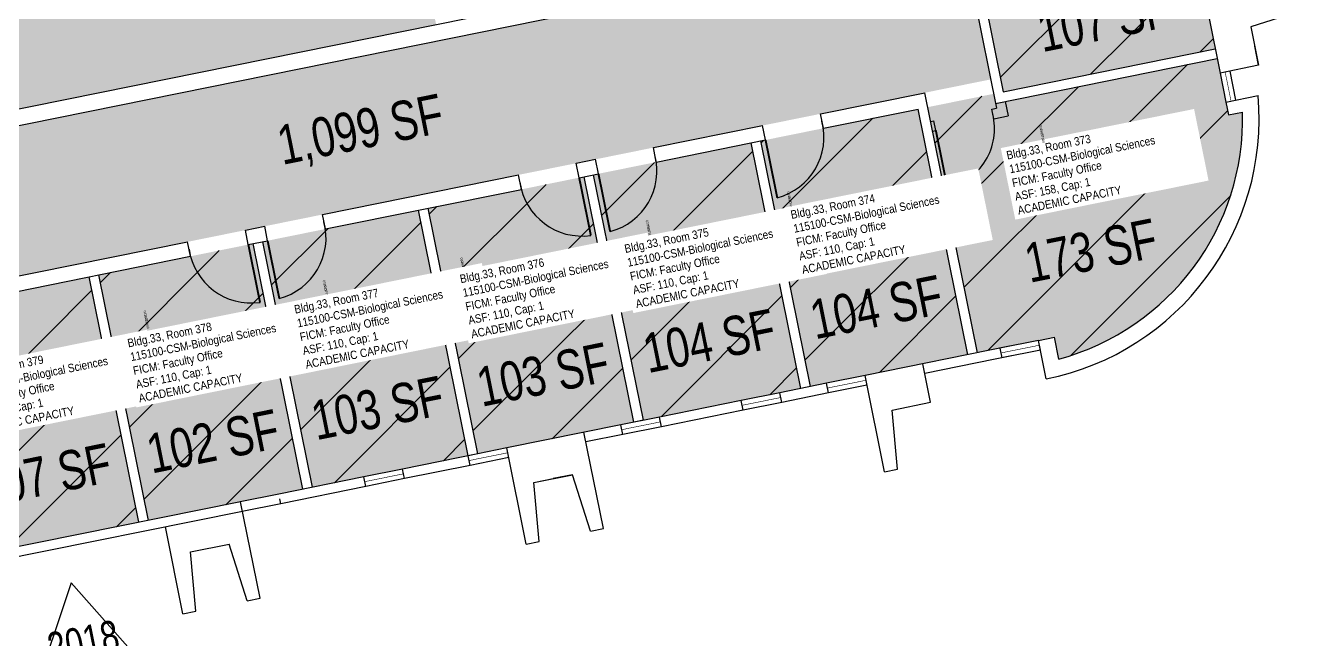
# Model space of a CAD drawing. Header units: inches. Extents: x 0 to 69220337, y 0 to 27683436.
# Drawn here: x 69219555 to 69220337, y 27681067 to 27681441 of the extents above; entities that cross this region are included whole.
import ezdxf
from ezdxf import colors
from ezdxf.entities.mleader import LeaderData, LeaderLine
from ezdxf.enums import TextEntityAlignment as Align
from ezdxf.math import Vec2, Vec3

# ---------------------------------------------------------------- set-up
doc = ezdxf.new("R2010")
doc.units = ezdxf.units.IN
doc.header["$LTSCALE"] = 0.25
doc.header["$MEASUREMENT"] = 0
doc.layers.get('0').update_dxf_attribs({"linetype": 'CONTINUOUS'})
for name, color, linetype in [('A-DOOR', 2, 'CONTINUOUS'), ('A-GLAZ', 1, 'CONTINUOUS'), ('A-IDEN-RNUM', 7, 'CONTINUOUS'), ('A-IDEN-SNUM', 4, 'CONTINUOUS'), ('A-IDEN-VNUM', 4, 'CONTINUOUS'), ('A-WALL', 5, 'CONTINUOUS'), ('AREA-TEXT', 3, 'CONTINUOUS'), ('Rooms-Capacity', 4, 'CONTINUOUS'), ('Rooms-Category-Color', 7, 'CONTINUOUS'), ('Rooms-College-Color', 7, 'CONTINUOUS'), ('Rooms-Department-Color', 7, 'CONTINUOUS'), ('Rooms-Division-Color', 7, 'CONTINUOUS'), ('Rooms-Information', 7, 'CONTINUOUS')]:
    doc.layers.add(name, color=color, linetype=linetype)
doc.layers.add('A-REV', color=1, linetype='CONTINUOUS', true_color=0xff0000)
doc.styles.add('Arial', font='arial.ttf')
doc.styles.add('CP_AREA', font='arial.ttf', dxfattribs={"height": 15})
doc.styles.add('CP_ROOMSNUMBER', font='arial.ttf', dxfattribs={"height": 1})
doc.styles.add('CP_ROOMVNUMBER', font='arial.ttf', dxfattribs={"width": 0.85, "height": 0.075})
doc.styles.get("Standard").update_dxf_attribs({"font": 'arial.ttf'})
pattern_1 = [(45, (0, 0), (-26.516504294, 26.516504294), [])]

# ---------------------------------------------------------------- blocks, each defined once
blk = doc.blocks.new('ProjectRev')
at = {"transparency": 16777216}
blk.add_lwpolyline([(0, 0.122), (-0.1221, -0.0895), (0.1221, -0.0895)], close=True, dxfattribs=at)
at = {"transparency": 16777216, "insert": (-0.1798, -0.1151), "char_height": 0.0625, "width": 0.24749, "attachment_point": 1, "style": 'Arial'}
blk.add_mtext('PJ#', dxfattribs=at)
at = {"transparency": 16777216, "style": 'Arial', "width": 0.75}
blk.add_attdef('YEAR', text='', height=0.0625, dxfattribs=at).set_placement((0, 0), align=Align.MIDDLE_CENTER)
at = {"transparency": 16777216, "style": 'Arial'}
blk.add_attdef('PROJECT', text='', height=0.0625, dxfattribs=at).set_placement((-0.0276, -0.1151), align=Align.TOP_LEFT)

msp = doc.modelspace()

# ---------------------------------------------------------------- hatches: boundary and pattern name
at = {"layer": 'Rooms-Capacity'}
h = msp.add_hatch(dxfattribs=at)
h.set_pattern_fill('ANSI31', color=256, scale=300, style=0)
h.set_pattern_definition(pattern_1)
h.paths.add_polyline_path([(69220273.15, 27681535.87), (69220130.05, 27681506.92), (69220151.47, 27681401.06), (69220280.85, 27681427.24), (69220276.69, 27681447.78), (69220290.41, 27681450.56)])
h = msp.add_hatch(dxfattribs=at)
h.set_pattern_fill('ANSI31', color=256, scale=300, style=0)
h.set_pattern_definition(pattern_1)
edge = h.paths.add_edge_path()
edge.add_line((69220145.59, 27681399.83), (69220105.46, 27681391.71))
edge.add_line((69220105.46, 27681391.71), (69220135.79, 27681241.79))
edge.add_line((69220135.79, 27681241.79), (69220182.79, 27681251.3))
edge.add_line((69220182.79, 27681251.3), (69220185.5, 27681237.9))
edge.add_arc((69220146, 27681384.3), 151.64, 285.10252, 361.66585)
edge.add_line((69220297.57, 27681388.71), (69220288.99, 27681386.97))
edge.add_line((69220288.99, 27681386.97), (69220282.04, 27681421.36))
edge.add_line((69220282.04, 27681421.36), (69220146.78, 27681393.99))
edge.add_line((69220146.78, 27681393.99), (69220145.59, 27681399.83))
h = msp.add_hatch(dxfattribs=at)
h.set_pattern_fill('ANSI31', color=256, scale=300, style=0)
h.set_pattern_definition(pattern_1)
h.paths.add_polyline_path([(69220099.57, 27681390.52), (69220003.52, 27681371.08), (69220033.85, 27681221.16), (69220129.91, 27681240.6)])
h = msp.add_hatch(dxfattribs=at)
h.set_pattern_fill('ANSI31', color=256, scale=300, style=0)
h.set_pattern_definition(pattern_1)
h.paths.add_polyline_path([(69219997.64, 27681369.89), (69219901.54, 27681350.45), (69219931.88, 27681200.53), (69220027.97, 27681219.97)])
h = msp.add_hatch(dxfattribs=at)
h.set_pattern_fill('ANSI31', color=256, scale=300, style=0)
h.set_pattern_definition(pattern_1)
h.paths.add_polyline_path([(69219895.66, 27681349.26), (69219800.59, 27681330.02), (69219830.92, 27681180.1), (69219926, 27681199.34)])
h = msp.add_hatch(dxfattribs=at)
h.set_pattern_fill('ANSI31', color=256, scale=300, style=0)
h.set_pattern_definition(pattern_1)
h.paths.add_polyline_path([(69219794.71, 27681328.83), (69219699.64, 27681309.59), (69219729.97, 27681159.68), (69219825.04, 27681178.91)])
h = msp.add_hatch(dxfattribs=at)
h.set_pattern_fill('ANSI31', color=256, scale=300, style=0)
h.set_pattern_definition(pattern_1)
h.paths.add_polyline_path([(69219693.75, 27681308.4), (69219599.62, 27681289.36), (69219629.96, 27681139.44), (69219724.09, 27681158.49)])
h = msp.add_hatch(dxfattribs=at)
h.set_pattern_fill('ANSI31', color=256, scale=300, style=0)
h.set_pattern_definition(pattern_1)
h.paths.add_polyline_path([(69219593.74, 27681288.17), (69219494.75, 27681268.14), (69219525.08, 27681118.22), (69219624.08, 27681138.25)])
at = {"layer": 'Rooms-Category-Color', "true_color": 0xadadad}
msp.add_hatch(color=253, dxfattribs=at).paths.add_polyline_path([(69220052.2, 27681861.43), (69219301.37, 27681709.51), (69219319.22, 27681621.3), (69219999.47, 27681758.94), (69220055.39, 27681482.58), (69219375.14, 27681344.94), (69219392.99, 27681256.73), (69220143.81, 27681408.65)])
at = {"layer": 'Rooms-Category-Color', "true_color": 0xe3f498}
msp.add_hatch(color=61, dxfattribs=at).paths.add_polyline_path([(69219779.62, 27681569.62), (69219887.48, 27681591.44), (69219861.31, 27681720.78), (69219344.73, 27681616.26), (69219396.68, 27681359.5), (69219805.4, 27681442.2)])
at = {"layer": 'Rooms-Category-Color', "true_color": 0xfa9ba3}
for points in [[(69220273.15, 27681535.87), (69220130.05, 27681506.92), (69220151.47, 27681401.06), (69220280.85, 27681427.24), (69220276.69, 27681447.78), (69220290.41, 27681450.56)], [(69220099.57, 27681390.52), (69220003.52, 27681371.08), (69220033.85, 27681221.16), (69220129.91, 27681240.6)], [(69219997.64, 27681369.89), (69219901.54, 27681350.45), (69219931.88, 27681200.53), (69220027.97, 27681219.97)], [(69219895.66, 27681349.26), (69219800.59, 27681330.02), (69219830.92, 27681180.1), (69219926, 27681199.34)], [(69219794.71, 27681328.83), (69219699.64, 27681309.59), (69219729.97, 27681159.68), (69219825.04, 27681178.91)], [(69219693.75, 27681308.4), (69219599.62, 27681289.36), (69219629.96, 27681139.44), (69219724.09, 27681158.49)], [(69219593.74, 27681288.17), (69219494.75, 27681268.14), (69219525.08, 27681118.22), (69219624.08, 27681138.25)]]:
    msp.add_hatch(color=241, dxfattribs=at).paths.add_polyline_path(points)
h = msp.add_hatch(color=241, dxfattribs=at)
edge = h.paths.add_edge_path()
edge.add_line((69220145.59, 27681399.83), (69220105.46, 27681391.71))
edge.add_line((69220105.46, 27681391.71), (69220135.79, 27681241.79))
edge.add_line((69220135.79, 27681241.79), (69220182.79, 27681251.3))
edge.add_line((69220182.79, 27681251.3), (69220185.5, 27681237.9))
edge.add_arc((69220146, 27681384.3), 151.64, 285.10252, 361.66585)
edge.add_line((69220297.57, 27681388.71), (69220288.99, 27681386.97))
edge.add_line((69220288.99, 27681386.97), (69220282.04, 27681421.36))
edge.add_line((69220282.04, 27681421.36), (69220146.78, 27681393.99))
edge.add_line((69220146.78, 27681393.99), (69220145.59, 27681399.83))
at = {"layer": 'Rooms-College-Color', "true_color": 0xadadad}
msp.add_hatch(color=253, dxfattribs=at).paths.add_polyline_path([(69220052.2, 27681861.43), (69219301.37, 27681709.51), (69219319.22, 27681621.3), (69219999.47, 27681758.94), (69220055.39, 27681482.58), (69219375.14, 27681344.94), (69219392.99, 27681256.73), (69220143.81, 27681408.65)])
at = {"layer": 'Rooms-College-Color', "true_color": 0xffe090}
for points in [[(69219779.62, 27681569.62), (69219887.48, 27681591.44), (69219861.31, 27681720.78), (69219344.73, 27681616.26), (69219396.68, 27681359.5), (69219805.4, 27681442.2)], [(69220273.15, 27681535.87), (69220130.05, 27681506.92), (69220151.47, 27681401.06), (69220280.85, 27681427.24), (69220276.69, 27681447.78), (69220290.41, 27681450.56)], [(69220099.57, 27681390.52), (69220003.52, 27681371.08), (69220033.85, 27681221.16), (69220129.91, 27681240.6)], [(69219997.64, 27681369.89), (69219901.54, 27681350.45), (69219931.88, 27681200.53), (69220027.97, 27681219.97)], [(69219895.66, 27681349.26), (69219800.59, 27681330.02), (69219830.92, 27681180.1), (69219926, 27681199.34)], [(69219794.71, 27681328.83), (69219699.64, 27681309.59), (69219729.97, 27681159.68), (69219825.04, 27681178.91)], [(69219693.75, 27681308.4), (69219599.62, 27681289.36), (69219629.96, 27681139.44), (69219724.09, 27681158.49)], [(69219593.74, 27681288.17), (69219494.75, 27681268.14), (69219525.08, 27681118.22), (69219624.08, 27681138.25)]]:
    msp.add_hatch(color=41, dxfattribs=at).paths.add_polyline_path(points)
h = msp.add_hatch(color=41, dxfattribs=at)
edge = h.paths.add_edge_path()
edge.add_line((69220145.59, 27681399.83), (69220105.46, 27681391.71))
edge.add_line((69220105.46, 27681391.71), (69220135.79, 27681241.79))
edge.add_line((69220135.79, 27681241.79), (69220182.79, 27681251.3))
edge.add_line((69220182.79, 27681251.3), (69220185.5, 27681237.9))
edge.add_arc((69220146, 27681384.3), 151.64, 285.10252, 361.66585)
edge.add_line((69220297.57, 27681388.71), (69220288.99, 27681386.97))
edge.add_line((69220288.99, 27681386.97), (69220282.04, 27681421.36))
edge.add_line((69220282.04, 27681421.36), (69220146.78, 27681393.99))
edge.add_line((69220146.78, 27681393.99), (69220145.59, 27681399.83))
at = {"layer": 'Rooms-Department-Color', "true_color": 0xacacac}
msp.add_hatch(color=253, dxfattribs=at).paths.add_polyline_path([(69220052.2, 27681861.43), (69219301.37, 27681709.51), (69219319.22, 27681621.3), (69219999.47, 27681758.94), (69220055.39, 27681482.58), (69219375.14, 27681344.94), (69219392.99, 27681256.73), (69220143.81, 27681408.65)])
at = {"layer": 'Rooms-Department-Color', "true_color": 0xffe090}
for points in [[(69219779.62, 27681569.62), (69219887.48, 27681591.44), (69219861.31, 27681720.78), (69219344.73, 27681616.26), (69219396.68, 27681359.5), (69219805.4, 27681442.2)], [(69220273.15, 27681535.87), (69220130.05, 27681506.92), (69220151.47, 27681401.06), (69220280.85, 27681427.24), (69220276.69, 27681447.78), (69220290.41, 27681450.56)], [(69220099.57, 27681390.52), (69220003.52, 27681371.08), (69220033.85, 27681221.16), (69220129.91, 27681240.6)], [(69219997.64, 27681369.89), (69219901.54, 27681350.45), (69219931.88, 27681200.53), (69220027.97, 27681219.97)], [(69219895.66, 27681349.26), (69219800.59, 27681330.02), (69219830.92, 27681180.1), (69219926, 27681199.34)], [(69219794.71, 27681328.83), (69219699.64, 27681309.59), (69219729.97, 27681159.68), (69219825.04, 27681178.91)], [(69219693.75, 27681308.4), (69219599.62, 27681289.36), (69219629.96, 27681139.44), (69219724.09, 27681158.49)], [(69219593.74, 27681288.17), (69219494.75, 27681268.14), (69219525.08, 27681118.22), (69219624.08, 27681138.25)]]:
    msp.add_hatch(color=41, dxfattribs=at).paths.add_polyline_path(points)
h = msp.add_hatch(color=41, dxfattribs=at)
edge = h.paths.add_edge_path()
edge.add_line((69220145.59, 27681399.83), (69220105.46, 27681391.71))
edge.add_line((69220105.46, 27681391.71), (69220135.79, 27681241.79))
edge.add_line((69220135.79, 27681241.79), (69220182.79, 27681251.3))
edge.add_line((69220182.79, 27681251.3), (69220185.5, 27681237.9))
edge.add_arc((69220146, 27681384.3), 151.64, 285.10252, 361.66585)
edge.add_line((69220297.57, 27681388.71), (69220288.99, 27681386.97))
edge.add_line((69220288.99, 27681386.97), (69220282.04, 27681421.36))
edge.add_line((69220282.04, 27681421.36), (69220146.78, 27681393.99))
edge.add_line((69220146.78, 27681393.99), (69220145.59, 27681399.83))
at = {"layer": 'Rooms-Division-Color', "true_color": 0xadadad}
msp.add_hatch(color=253, dxfattribs=at).paths.add_polyline_path([(69220052.2, 27681861.43), (69219301.37, 27681709.51), (69219319.22, 27681621.3), (69219999.47, 27681758.94), (69220055.39, 27681482.58), (69219375.14, 27681344.94), (69219392.99, 27681256.73), (69220143.81, 27681408.65)])
at = {"layer": 'Rooms-Division-Color', "true_color": 0xffe090}
for points in [[(69219779.62, 27681569.62), (69219887.48, 27681591.44), (69219861.31, 27681720.78), (69219344.73, 27681616.26), (69219396.68, 27681359.5), (69219805.4, 27681442.2)], [(69220273.15, 27681535.87), (69220130.05, 27681506.92), (69220151.47, 27681401.06), (69220280.85, 27681427.24), (69220276.69, 27681447.78), (69220290.41, 27681450.56)], [(69220099.57, 27681390.52), (69220003.52, 27681371.08), (69220033.85, 27681221.16), (69220129.91, 27681240.6)], [(69219997.64, 27681369.89), (69219901.54, 27681350.45), (69219931.88, 27681200.53), (69220027.97, 27681219.97)], [(69219895.66, 27681349.26), (69219800.59, 27681330.02), (69219830.92, 27681180.1), (69219926, 27681199.34)], [(69219794.71, 27681328.83), (69219699.64, 27681309.59), (69219729.97, 27681159.68), (69219825.04, 27681178.91)], [(69219693.75, 27681308.4), (69219599.62, 27681289.36), (69219629.96, 27681139.44), (69219724.09, 27681158.49)], [(69219593.74, 27681288.17), (69219494.75, 27681268.14), (69219525.08, 27681118.22), (69219624.08, 27681138.25)]]:
    msp.add_hatch(color=41, dxfattribs=at).paths.add_polyline_path(points)
h = msp.add_hatch(color=41, dxfattribs=at)
edge = h.paths.add_edge_path()
edge.add_line((69220145.59, 27681399.83), (69220105.46, 27681391.71))
edge.add_line((69220105.46, 27681391.71), (69220135.79, 27681241.79))
edge.add_line((69220135.79, 27681241.79), (69220182.79, 27681251.3))
edge.add_line((69220182.79, 27681251.3), (69220185.5, 27681237.9))
edge.add_arc((69220146, 27681384.3), 151.64, 285.10252, 361.66585)
edge.add_line((69220297.57, 27681388.71), (69220288.99, 27681386.97))
edge.add_line((69220288.99, 27681386.97), (69220282.04, 27681421.36))
edge.add_line((69220282.04, 27681421.36), (69220146.78, 27681393.99))
edge.add_line((69220146.78, 27681393.99), (69220145.59, 27681399.83))

# ---------------------------------------------------------------- linework, layer by layer
at = {"layer": 'A-DOOR', "const_width": 1.2, "elevation": 0}
for points in [[(69220110.39, 27681377.4), (69220117.53, 27681342.12)], [(69220006.46, 27681371.68), (69220013.6, 27681336.39)], [(69219904.48, 27681351.04), (69219911.62, 27681315.76)], [(69219892.72, 27681348.66), (69219899.86, 27681313.38)], [(69219702.58, 27681310.19), (69219709.72, 27681274.9)], [(69219690.81, 27681307.81), (69219697.95, 27681272.52)]]:
    msp.add_lwpolyline(points, dxfattribs=at)
at = {"layer": 'A-DOOR'}
for centre, radius, start, end in [((69220003.81, 27681373.43, 0), 38.32, 284.80513, 14.80513), ((69220108.63, 27681378.57, 0), 37.53, 283.72927, 13.72928), ((69219901.83, 27681352.8, 0), 38.32, 284.80513, 14.80513), ((69219894.48, 27681351.31, 0), 38.32, 188.07221, 278.07221), ((69219699.92, 27681311.95, 0), 38.32, 284.80513, 14.80513), ((69219692.57, 27681310.46, 0), 38.32, 188.07221, 278.07221)]:
    msp.add_arc(centre, radius, start, end, dxfattribs=at)
at = {"layer": 'A-GLAZ'}
for p, q in [((69220283.83, 27681412.5, 0), (69220287.4, 27681394.85, 0)), ((69220289.71, 27681413.69, 0), (69220293.28, 27681396.04, 0)), ((69220172.99, 27681249.32), (69220149.47, 27681244.56)), ((69220174.18, 27681243.44), (69220150.66, 27681238.68)), ((69220067.14, 27681227.9), (69220043.62, 27681223.14)), ((69220015.19, 27681217.39), (69219991.66, 27681212.63)), ((69220068.33, 27681222.02), (69220044.81, 27681217.26)), ((69220016.38, 27681211.5), (69219992.85, 27681206.75)), ((69219941.68, 27681202.51), (69219918.16, 27681197.75)), ((69219942.87, 27681196.63), (69219919.35, 27681191.87)), ((69219848.56, 27681183.67), (69219825.04, 27681178.91)), ((69219849.75, 27681177.79), (69219826.23, 27681173.03)), ((69219784.85, 27681170.78), (69219761.33, 27681166.02)), ((69219786.04, 27681164.9), (69219762.52, 27681160.14)), ((69219709.39, 27681155.51), (69219685.87, 27681150.75)), ((69219710.58, 27681149.63), (69219687.05, 27681144.87))]:
    msp.add_line(p, q, dxfattribs=at)
at = {"layer": 'A-GLAZ', "const_width": 0.36, "elevation": 0}
for points in [[(69220290.5, 27681395.48), (69220286.93, 27681413.13)], [(69220173.59, 27681246.38), (69220150.06, 27681241.62)], [(69220044.21, 27681220.2), (69220067.73, 27681224.96)], [(69220015.78, 27681214.45), (69219992.26, 27681209.69)], [(69219942.28, 27681199.57), (69219918.76, 27681194.81)], [(69219825.63, 27681175.97), (69219849.16, 27681180.73)], [(69219785.45, 27681167.84), (69219761.93, 27681163.08)], [(69219686.65, 27681147.87), (69219686.46, 27681147.83)]]:
    msp.add_lwpolyline(points, dxfattribs=at)
at = {"layer": 'A-WALL'}
for p, q in [((69220131.9, 27681467.5, 0), (69220147.38, 27681391.01, 0)), ((69220137.78, 27681468.69, 0), (69220151.47, 27681401.06, 0)), ((69219490.77, 27681378.54, 0), (69219923.05, 27681466.01, 0)), ((69219492.76, 27681368.74, 0), (69219925.04, 27681456.21, 0)), ((69220337.09, 27681451.8), (69220302.59, 27681440.78, 0)), ((69220276.69, 27681447.78, 0), (69220283.83, 27681412.5, 0)), ((69220302.59, 27681440.78, 0), (69220307.35, 27681417.26, 0)), ((69220307.34, 27681417.3, 0), (69220304.97, 27681429.02, 0)), ((69220146.78, 27681393.99, 0), (69220282.04, 27681421.36, 0)), ((69220151.47, 27681401.06, 0), (69220280.85, 27681427.24, 0)), ((69220307.35, 27681417.26, 0), (69220283.83, 27681412.5, 0)), ((69220039.96, 27681387.64, 0), (69220103.67, 27681400.53, 0)), ((69220135.79, 27681241.79), (69220103.67, 27681400.53, 0)), ((69220287.4, 27681394.85, 0), (69220307, 27681398.82, 0)), ((69220041.74, 27681378.82, 0), (69220099.57, 27681390.52, 0)), ((69220129.91, 27681240.6), (69220099.57, 27681390.52, 0)), ((69220144.49, 27681390.42, 0), (69220147.38, 27681391.01, 0)), ((69220145.68, 27681384.54, 0), (69220144.49, 27681390.42, 0)), ((69220152.66, 27681395.18, 0), (69220154.45, 27681386.32, 0)), ((69220287.4, 27681394.85, 0), (69220288.99, 27681386.97, 0)), ((69220041.74, 27681378.82, 0), (69220039.96, 27681387.64, 0)), ((69220107.24, 27681382.89, 0), (69220109.2, 27681383.28, 0)), ((69220110.39, 27681377.4, 0), (69220109.2, 27681383.28, 0)), ((69220145.68, 27681384.54, 0), (69220154.45, 27681386.32, 0)), ((69220288.99, 27681386.97, 0), (69220297.57, 27681388.71, 0)), ((69219937.98, 27681367, 0), (69220004.67, 27681380.5, 0)), ((69220006.46, 27681371.68, 0), (69220004.67, 27681380.5, 0)), ((69220108.43, 27681377, 0), (69220110.39, 27681377.4, 0)), ((69219939.77, 27681358.18, 0), (69219937.98, 27681367, 0)), ((69219939.77, 27681358.18, 0), (69220006.46, 27681371.68, 0)), ((69220027.97, 27681219.97), (69219997.64, 27681369.89, 0)), ((69220033.85, 27681221.16), (69220003.52, 27681371.08, 0)), ((69219890.94, 27681357.48, 0), (69219902.7, 27681359.86, 0)), ((69219904.48, 27681351.04, 0), (69219902.7, 27681359.86, 0)), ((69219736.08, 27681326.15, 0), (69219855.65, 27681350.34, 0)), ((69219857.44, 27681341.52, 0), (69219855.65, 27681350.34, 0)), ((69219892.72, 27681348.66, 0), (69219890.94, 27681357.48, 0)), ((69219892.72, 27681348.66, 0), (69219904.48, 27681351.04, 0)), ((69219931.88, 27681200.53), (69219901.54, 27681350.45, 0)), ((69219926, 27681199.34), (69219895.66, 27681349.26, 0)), ((69219737.86, 27681317.33, 0), (69219857.44, 27681341.52, 0)), ((69219825.04, 27681178.91), (69219794.71, 27681328.83, 0)), ((69219830.92, 27681180.1), (69219800.59, 27681330.02, 0)), ((69219689.03, 27681316.63, 0), (69219700.79, 27681319.01, 0)), ((69219702.58, 27681310.19, 0), (69219700.79, 27681319.01, 0)), ((69219737.86, 27681317.33, 0), (69219736.08, 27681326.15, 0)), ((69219690.81, 27681307.81, 0), (69219689.03, 27681316.63, 0)), ((69219531.19, 27681284.69, 0), (69219653.74, 27681309.49, 0)), ((69219655.53, 27681300.67, 0), (69219653.74, 27681309.49, 0)), ((69219690.81, 27681307.81, 0), (69219702.58, 27681310.19, 0)), ((69219724.09, 27681158.49), (69219693.75, 27681308.4, 0)), ((69219729.97, 27681159.68), (69219699.64, 27681309.59, 0)), ((69219532.97, 27681275.87, 0), (69219655.53, 27681300.67, 0)), ((69219624.08, 27681138.25), (69219593.74, 27681288.17, 0)), ((69219629.96, 27681139.44), (69219599.62, 27681289.36, 0)), ((69220172.99, 27681249.32), (69220182.79, 27681251.3)), ((69220177.75, 27681225.79, 0), (69220172.99, 27681249.32)), ((69220174.18, 27681243.44, 0), (69220172.99, 27681249.32)), ((69220185.5, 27681237.9, 0), (69220182.79, 27681251.3)), ((69220155.35, 27681245.75), (69220067.14, 27681227.9)), ((69220149.47, 27681244.56), (69220150.66, 27681238.68)), ((69220107.18, 27681211.51), (69220102.42, 27681235.04)), ((69220156.54, 27681239.87), (69220103.61, 27681229.16)), ((69220079.04, 27681169.09, 0), (69220067.14, 27681227.9)), ((69220043.62, 27681223.14), (69220015.19, 27681217.39)), ((69220016.38, 27681211.5, 0), (69220015.19, 27681217.39)), ((69220044.81, 27681217.26), (69220016.38, 27681211.5)), ((69220044.81, 27681217.26, 0), (69220043.62, 27681223.14)), ((69219991.66, 27681212.63), (69219941.68, 27681202.51)), ((69219992.85, 27681206.75, 0), (69219991.66, 27681212.63)), ((69220083.66, 27681206.76), (69220107.18, 27681211.51)), ((69219942.87, 27681196.63, 0), (69219941.68, 27681202.51)), ((69219992.85, 27681206.75), (69219942.87, 27681196.63)), ((69220086.92, 27681170.68, 0), (69220083.66, 27681206.76, 0)), ((69219918.16, 27681197.75), (69219848.56, 27681183.67)), ((69219919.35, 27681191.87, 0), (69219918.16, 27681197.75)), ((69219931.88, 27681200.53), (69219926, 27681199.34)), ((69219907.51, 27681134.38, 0), (69219895.61, 27681193.19, 0)), ((69219919.35, 27681191.87), (69219896.8, 27681187.31)), ((69219830.92, 27681180.1), (69219784.85, 27681170.78)), ((69219826.23, 27681173.03, 0), (69219825.04, 27681178.91, 0)), ((69219860.46, 27681124.86, 0), (69219848.56, 27681183.67, 0)), ((69219786.04, 27681164.9, 0), (69219784.85, 27681170.78)), ((69219826.23, 27681173.03), (69219786.04, 27681164.9)), ((69220079.04, 27681169.09), (69220086.92, 27681170.68)), ((69219761.33, 27681166.02), (69219709.39, 27681155.51)), ((69219762.52, 27681160.14, 0), (69219761.33, 27681166.02)), ((69219865.09, 27681162.53), (69219888.6, 27681167.29)), ((69219865.09, 27681162.53, 0), (69219876.85, 27681164.91, 0)), ((69219868.34, 27681126.46, 0), (69219865.09, 27681162.53)), ((69219888.6, 27681167.29, 0), (69219876.85, 27681164.91, 0)), ((69219899.63, 27681132.79, 0), (69219888.6, 27681167.29)), ((69219709.39, 27681155.51, 0), (69219709.38, 27681155.55, 0)), ((69219762.52, 27681160.14), (69219710.58, 27681149.63)), ((69219686.06, 27681150.79), (69219425.11, 27681097.99)), ((69219697.96, 27681091.98, 0), (69219686.06, 27681150.79, 0)), ((69219710.58, 27681149.63, 0), (69219709.98, 27681152.57, 0)), ((69219687.25, 27681144.91), (69219463.78, 27681099.69)), ((69219650.91, 27681082.46, 0), (69219640.2, 27681135.39, 0)), ((69219899.63, 27681132.79), (69219907.51, 27681134.38)), ((69219655.54, 27681120.13, 0), (69219679.05, 27681124.89, 0)), ((69219690.08, 27681090.39, 0), (69219679.05, 27681124.89, 0)), ((69219860.46, 27681124.86), (69219868.34, 27681126.46)), ((69219658.79, 27681084.06, 0), (69219655.54, 27681120.13, 0)), ((69219690.08, 27681090.39, 0), (69219697.96, 27681091.98, 0)), ((69219650.91, 27681082.46, 0), (69219658.79, 27681084.06, 0))]:
    msp.add_line(p, q, dxfattribs=at)
for radius, start, end in [(162, 281.43867, 5.04378), (152, 285.21069, 1.55768)]:
    msp.add_arc((69220145.62, 27681384.57, 0), radius, start, end, dxfattribs=at)

# ---------------------------------------------------------------- texts
at = {"layer": 'A-IDEN-RNUM', "style": 'CP_ROOMSNUMBER'}
for s, p in [('0373-00', (69220173.31, 27681380.76)), ('0374-00', (69220019.53, 27681340.04)), ('0375-00', (69219933.29, 27681322.59)), ('0376-00', (69219820.09, 27681299.69)), ('0377-00', (69219736.18, 27681285.91)), ('0378-00', (69219626.76, 27681267.33))]:
    msp.add_text(s, height=1.44, rotation=281.43867, dxfattribs=at).set_placement(p)
at = {"layer": 'A-IDEN-SNUM', "style": 'CP_ROOMSNUMBER'}
for s, p in [('0330037300', (69220173.31, 27681380.76)), ('0330037400', (69220019.53, 27681340.04)), ('0330037500', (69219933.29, 27681322.59)), ('0330037600', (69219820.09, 27681299.69)), ('0330037700', (69219736.18, 27681285.91)), ('0330037800', (69219626.76, 27681267.33))]:
    msp.add_text(s, height=1.44, rotation=281.43867, dxfattribs=at).set_placement(p)
at = {"layer": 'A-IDEN-VNUM', "style": 'CP_ROOMVNUMBER', "width": 0.85}
for s, p in [('373', (69220160.87, 27681326)), ('374', (69220029.17, 27681289.71)), ('375', (69219927.76, 27681268.95)), ('376', (69219827.32, 27681250.5)), ('377', (69219726.23, 27681231.92)), ('378', (69219624.47, 27681211.32)), ('379', (69219521.79, 27681191.23))]:
    msp.add_text(s, height=36, rotation=11.43867, dxfattribs=at).set_placement(p)
at = {"layer": 'AREA-TEXT', "style": 'CP_AREA', "width": 0.75}
for s, p in [('107 SF', (69220212.69, 27681445.03)), ('1,099 SF', (69219759.17, 27681378.29)), ('173 SF', (69220204.98, 27681304.2)), ('104 SF', (69220074.03, 27681269.69)), ('104 SF', (69219972.07, 27681249.06)), ('103 SF', (69219870.61, 27681228.53)), ('103 SF', (69219769.65, 27681208.1)), ('102 SF', (69219669.17, 27681187.77)), ('107 SF', (69219566.73, 27681167.04))]:
    msp.add_text(s, height=24, rotation=11.43867, dxfattribs=at).set_placement(p, align=Align.MIDDLE_CENTER)

# ---------------------------------------------------------------- leaders
at = {"layer": 'A-REV'}
ml = msp.add_multileader_block('Standard', dxfattribs=at)
ml.set_content('ProjectRev', color=256, scale=300)
ml.set_attribute('YEAR', '2018', width=0)
ml.set_attribute('PROJECT', '5734', width=0)
ml.set_leader_properties()
ml.build(insert=Vec2(0, 0))
ml.multileader.update_dxf_attribs({"text_right_attachment_type": 6, "dogleg_length": 0.25, "arrow_head_size": 37.5, "scale": 300})
ctx = ml.context
ctx.base_point, ctx.scale, ctx.char_height, ctx.arrow_head_size, ctx.landing_gap_size, ctx.plane_origin, ctx.plane_x_axis, ctx.plane_y_axis = Vec3(69219560.97, 27681049.26), 300, 54, 37.5, 27, Vec3(69219449.96, 27680920.16), Vec3(0.980138, 0.198319), Vec3(-0.198319, 0.980138)
ctx.right_attachment = 6
notes = []
notes.append((ctx, [(0, (0, 0, 0), (0, 0), (1, 0), 1, [])]))
ctx.block.insert, ctx.block.rotation = Vec3(69219590.04, 27681065.41), 0.199642
for ctx, leaders in notes:
    for number, flags, end, landing, length, lines in leaders:
        leader = LeaderData()
        leader.index, (leader.has_last_leader_line, leader.has_dogleg_vector, leader.attachment_direction) = number, flags
        leader.last_leader_point, leader.dogleg_vector, leader.dogleg_length = Vec3(end), Vec3(landing), length
        for number, points, colour, breaks in lines:
            line = LeaderLine()
            line.index, line.vertices, line.color, line.breaks = number, Vec3.list(points), colors.encode_raw_color(colour), breaks
            leader.lines.append(line)
        ctx.leaders.append(leader)

# ---------------------------------------------------------------- next in the draw order: texts
at = {"layer": 'Rooms-Information', "char_height": 5.14286, "width": 115.2, "attachment_point": 7, "rotation": 11.43867, "style": 'CP_ROOMVNUMBER', "bg_fill": 3, "box_fill_scale": 1.5, "bg_fill_color": 256, "bg_fill_true_color": 13158600, "bg_fill_transparency": 0}
for s, insert in [('Bldg.33, Room 373^M^J115100-CSM-Biological Sciences^M^JFICM: Faculty Office^M^JASF: 158, Cap: 1^M^JACADEMIC CAPACITY', (69220160.87, 27681326)), ('Bldg.33, Room 374^M^J115100-CSM-Biological Sciences^M^JFICM: Faculty Office^M^JASF: 110, Cap: 1^M^JACADEMIC CAPACITY', (69220029.17, 27681289.71))]:
    msp.add_mtext(s, dxfattribs=dict(at, insert=insert))

# ---------------------------------------------------------------- next in the draw order: texts
at = {"layer": 'Rooms-Information', "insert": (69219927.76, 27681268.95), "char_height": 5.14286, "width": 115.2, "attachment_point": 7, "rotation": 11.43867, "style": 'CP_ROOMVNUMBER', "bg_fill": 3, "box_fill_scale": 1.5, "bg_fill_color": 256, "bg_fill_true_color": 13158600, "bg_fill_transparency": 0}
msp.add_mtext('Bldg.33, Room 375^M^J115100-CSM-Biological Sciences^M^JFICM: Faculty Office^M^JASF: 110, Cap: 1^M^JACADEMIC CAPACITY', dxfattribs=at)

# ---------------------------------------------------------------- next in the draw order: texts
at = {"layer": 'Rooms-Information', "insert": (69219827.32, 27681250.5), "char_height": 5.14286, "width": 115.2, "attachment_point": 7, "rotation": 11.43867, "style": 'CP_ROOMVNUMBER', "bg_fill": 3, "box_fill_scale": 1.5, "bg_fill_color": 256, "bg_fill_true_color": 13158600, "bg_fill_transparency": 0}
msp.add_mtext('Bldg.33, Room 376^M^J115100-CSM-Biological Sciences^M^JFICM: Faculty Office^M^JASF: 110, Cap: 1^M^JACADEMIC CAPACITY', dxfattribs=at)

# ---------------------------------------------------------------- next in the draw order: texts
at = {"layer": 'Rooms-Information', "insert": (69219726.23, 27681231.92), "char_height": 5.14286, "width": 115.2, "attachment_point": 7, "rotation": 11.43867, "style": 'CP_ROOMVNUMBER', "bg_fill": 3, "box_fill_scale": 1.5, "bg_fill_color": 256, "bg_fill_true_color": 13158600, "bg_fill_transparency": 0}
msp.add_mtext('Bldg.33, Room 377^M^J115100-CSM-Biological Sciences^M^JFICM: Faculty Office^M^JASF: 110, Cap: 1^M^JACADEMIC CAPACITY', dxfattribs=at)

# ---------------------------------------------------------------- next in the draw order: texts
at = {"layer": 'Rooms-Information', "insert": (69219624.47, 27681211.32), "char_height": 5.14286, "width": 115.2, "attachment_point": 7, "rotation": 11.43867, "style": 'CP_ROOMVNUMBER', "bg_fill": 3, "box_fill_scale": 1.5, "bg_fill_color": 256, "bg_fill_true_color": 13158600, "bg_fill_transparency": 0}
msp.add_mtext('Bldg.33, Room 378^M^J115100-CSM-Biological Sciences^M^JFICM: Faculty Office^M^JASF: 110, Cap: 1^M^JACADEMIC CAPACITY', dxfattribs=at)

# ---------------------------------------------------------------- next in the draw order: texts
at = {"layer": 'Rooms-Information', "insert": (69219521.79, 27681191.23), "char_height": 5.14286, "width": 115.2, "attachment_point": 7, "rotation": 11.43867, "style": 'CP_ROOMVNUMBER', "bg_fill": 3, "box_fill_scale": 1.5, "bg_fill_color": 256, "bg_fill_true_color": 13158600, "bg_fill_transparency": 0}
msp.add_mtext('Bldg.33, Room 379^M^J115100-CSM-Biological Sciences^M^JFICM: Faculty Office^M^JASF: 110, Cap: 1^M^JACADEMIC CAPACITY', dxfattribs=at)

doc.saveas('drawing.dxf')
